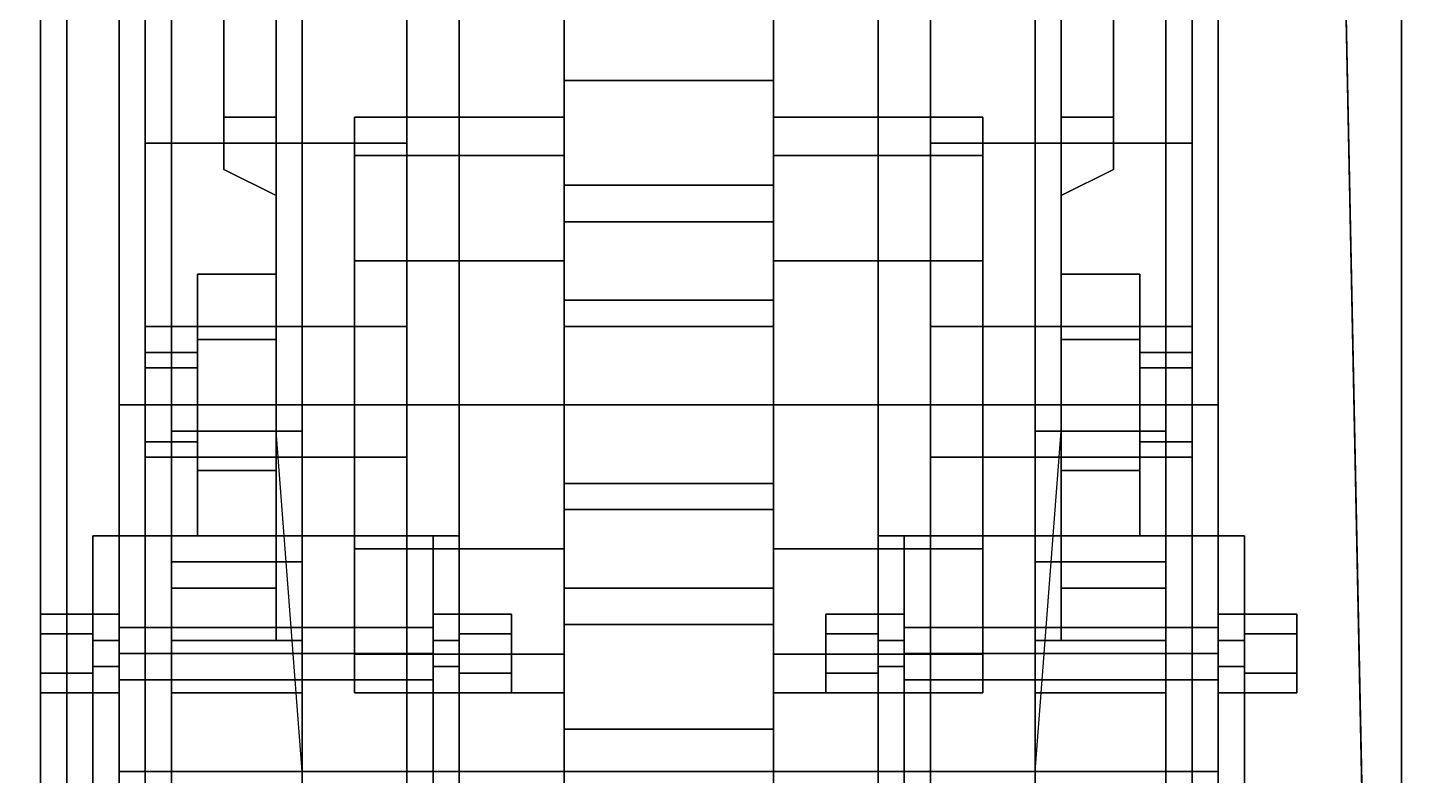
# Model space of a CAD drawing. Header units: millimetres. Extents: x -0.88 to 1, y -1.7 to 8.
# Drawn here: x 0.6175 to 0.88, y -0.9608 to -0.8179 of the extents above; entities that cross this region are included whole.
import ezdxf

# ---------------------------------------------------------------- set-up
doc = ezdxf.new("R2010")
doc.units = ezdxf.units.MM
for name, color, linetype in [('b1', 6, 'Continuous'), ('b2', 3, 'Continuous'), ('bogie', 5, 'Continuous'), ('seats', 3, 'Continuous'), ('track', 3, 'Continuous'), ('wheels', 2, 'Continuous')]:
    doc.layers.add(name, color=color, linetype=linetype)

msp = doc.modelspace()

# ---------------------------------------------------------------- linework, layer by layer
for points in [[(0.62, -1.34, 0.47), (0.62, -1.14, 0.28), (0.62, 1.3, 0.28), (0.62, 1.68, 0.64)], [(0.62, 0.25, 0.69), (0.62, -1.34, 0.47), (0.62, -1.34, 0.47), (0.62, 1.68, 0.64)], [(0.62, 1.3, 0.28), (0.62, -1.14, 0.28), (-0.62, -1.14, 0.28), (-0.62, 1.3, 0.28)], [(0.62, -1.33, 0.85), (0.62, 0.25, 0.85), (0.1, 0.25, 1.31), (0.1, -1.33, 1.31)], [(0.88, -1.33, 0.85), (0.84769, 0.25, 0.85), (0.62, 0.25, 0.85), (0.62, -1.33, 0.85)], [(0.62, -1.34, 0.69), (0.62, -1.34, 0.47), (0.62, -1.34, 0.47), (0.62, 0.25, 0.69)], [(0.88, -1.34, 0.85), (0.88, 0.25, 0.85), (0.84769, 0.25, 0.85), (0.88, -1.34, 0.85)], [(0.88, -1.34, 0.69), (0.88, 0.25, 0.69), (0.88, 0.25, 0.85), (0.88, -1.33, 0.85)]]:
    msp.add_3dface(points)
at = {"layer": 'b1'}
for points in [[(0.67, -0.945, 0.215), (0.67, -0.945, 0.205), (0.67, -0.445, 0.195), (0.67, -0.44, 0.21)], [(0.67, -0.44, 0.21), (0.67, -0.44, 0.23), (0.67, -0.965, 0.265), (0.67, -0.945, 0.215)], [(0.67, -0.495, 0.27), (0.67, -0.895, 0.27), (0.67, -0.965, 0.265), (0.67, -0.44, 0.23)], [(0.67, -0.455, 0.18), (0.67, -0.445, 0.195), (0.67, -0.945, 0.205), (0.67, -0.935, 0.185)], [(0.67, -0.475, 0.17), (0.67, -0.455, 0.18), (0.67, -0.935, 0.185), (0.67, -0.92, 0.17)], [(0.67, -0.895, 0.165), (0.67, -0.565, 0.165), (0.67, -0.475, 0.17), (0.67, -0.92, 0.17)], [(0.645, -0.895, 0.27), (0.645, -0.495, 0.27), (0.645, -0.54, 0.265), (0.645, -0.895, 0.265)], [(0.645, -0.495, 0.27), (0.645, -0.895, 0.27), (0.67, -0.895, 0.27), (0.67, -0.495, 0.27)], [(0.645, -0.895, 0.265), (0.645, -0.54, 0.265), (0.665, -0.54, 0.265), (0.665, -0.895, 0.265)], [(0.665, -0.835, 0.245), (0.665, -0.895, 0.265), (0.665, -0.54, 0.265), (0.665, -0.665, 0.245)], [(0.645, -0.565, 0.165), (0.645, -0.895, 0.165), (0.645, -0.895, 0.17), (0.645, -0.565, 0.17)], [(0.645, -0.895, 0.165), (0.645, -0.565, 0.165), (0.67, -0.565, 0.165), (0.67, -0.895, 0.165)], [(0.645, -0.565, 0.17), (0.645, -0.895, 0.17), (0.665, -0.895, 0.17), (0.665, -0.565, 0.17)], [(0.665, -0.895, 0.17), (0.665, -0.835, 0.19), (0.665, -0.665, 0.19), (0.665, -0.565, 0.17)], [(0.665, -0.835, 0.245), (0.665, -0.665, 0.245), (0.655, -0.665, 0.235), (0.655, -0.835, 0.235)], [(0.665, -0.665, 0.19), (0.665, -0.835, 0.19), (0.655, -0.835, 0.2), (0.655, -0.665, 0.2)], [(0.655, -0.835, 0.235), (0.655, -0.665, 0.235), (0.655, -0.665, 0.2), (0.655, -0.835, 0.2)], [(0.665, -0.85, 0.23), (0.665, -0.835, 0.245), (0.655, -0.835, 0.235), (0.655, -0.845, 0.225)], [(0.665, -0.835, 0.19), (0.665, -0.85, 0.205), (0.655, -0.845, 0.21), (0.655, -0.835, 0.2)], [(0.655, -0.845, 0.225), (0.655, -0.835, 0.235), (0.655, -0.835, 0.2), (0.655, -0.845, 0.21)], [(0.665, -0.935, 0.235), (0.665, -0.92, 0.255), (0.665, -0.835, 0.245), (0.665, -0.85, 0.23)], [(0.665, -0.92, 0.255), (0.665, -0.895, 0.265), (0.665, -0.835, 0.245)], [(0.665, -0.925, 0.185), (0.665, -0.935, 0.205), (0.665, -0.85, 0.205), (0.665, -0.835, 0.19)], [(0.665, -0.895, 0.17), (0.665, -0.925, 0.185), (0.665, -0.835, 0.19)], [(0.665, -0.85, 0.205), (0.665, -0.85, 0.23), (0.655, -0.845, 0.225), (0.655, -0.845, 0.21)], [(0.665, -0.935, 0.205), (0.665, -0.935, 0.235), (0.665, -0.85, 0.23), (0.665, -0.85, 0.205)], [(0.65, -0.915, 0.22), (0.65, -0.865, 0.22), (0.65, -0.8775, 0.19835), (0.65, -0.9025, 0.19835)], [(0.65, -0.9025, 0.24165), (0.65, -0.8775, 0.24165), (0.65, -0.865, 0.22), (0.65, -0.915, 0.22)], [(0.665, -0.865, 0.22), (0.665, -0.8775, 0.19835), (0.65, -0.8775, 0.19835), (0.65, -0.865, 0.22)], [(0.665, -0.8775, 0.24165), (0.665, -0.865, 0.22), (0.65, -0.865, 0.22), (0.65, -0.8775, 0.24165)], [(0.665, -0.8775, 0.19835), (0.665, -0.9025, 0.19835), (0.65, -0.9025, 0.19835), (0.65, -0.8775, 0.19835)], [(0.665, -0.9025, 0.24165), (0.665, -0.8775, 0.24165), (0.65, -0.8775, 0.24165), (0.65, -0.9025, 0.24165)], [(0.64, -0.88, 0.22), (0.64, -0.89707, 0.22707), (0.64, -0.89, 0.23), (0.64, -0.88293, 0.22707)], [(0.64, -0.88293, 0.21293), (0.64, -0.9, 0.22), (0.64, -0.89707, 0.22707), (0.64, -0.88, 0.22)], [(0.65, -0.88, 0.22), (0.65, -0.88293, 0.21293), (0.64, -0.88293, 0.21293), (0.64, -0.88, 0.22)], [(0.65, -0.88293, 0.22707), (0.65, -0.88, 0.22), (0.64, -0.88, 0.22), (0.64, -0.88293, 0.22707)], [(0.64, -0.89, 0.21), (0.64, -0.89707, 0.21293), (0.64, -0.9, 0.22), (0.64, -0.88293, 0.21293)], [(0.65, -0.88293, 0.21293), (0.65, -0.89, 0.21), (0.64, -0.89, 0.21), (0.64, -0.88293, 0.21293)], [(0.65, -0.89, 0.23), (0.65, -0.88293, 0.22707), (0.64, -0.88293, 0.22707), (0.64, -0.89, 0.23)], [(0.65, -0.89, 0.21), (0.65, -0.89707, 0.21293), (0.64, -0.89707, 0.21293), (0.64, -0.89, 0.21)], [(0.65, -0.89707, 0.22707), (0.65, -0.89, 0.23), (0.64, -0.89, 0.23), (0.64, -0.89707, 0.22707)], [(0.645, -0.895, 0.165), (0.645, -0.92, 0.17), (0.645, -0.925, 0.185), (0.645, -0.895, 0.17)], [(0.645, -0.92, 0.17), (0.645, -0.895, 0.165), (0.67, -0.895, 0.165), (0.67, -0.92, 0.17)], [(0.645, -0.92, 0.255), (0.645, -0.965, 0.27), (0.645, -0.96, 0.275), (0.645, -0.895, 0.265)], [(0.645, -0.895, 0.265), (0.645, -0.96, 0.275), (0.645, -0.96, 0.275), (0.645, -0.895, 0.275)], [(0.645, -0.895, 0.275), (0.645, -0.96, 0.275), (0.67, -0.96, 0.275), (0.67, -0.895, 0.275)], [(0.645, -0.895, 0.27), (0.645, -0.895, 0.275), (0.67, -0.895, 0.275), (0.67, -0.895, 0.27)], [(0.645, -0.895, 0.17), (0.645, -0.925, 0.185), (0.665, -0.925, 0.185), (0.665, -0.895, 0.17)], [(0.645, -0.92, 0.255), (0.645, -0.895, 0.265), (0.665, -0.895, 0.265), (0.665, -0.92, 0.255)], [(0.67, -0.895, 0.275), (0.67, -0.96, 0.275), (0.665, -0.895, 0.265), (0.67, -0.895, 0.27)], [(0.67, -0.96, 0.275), (0.67, -0.965, 0.27), (0.67, -0.965, 0.265), (0.67, -0.895, 0.27)], [(0.65, -0.89707, 0.21293), (0.65, -0.9, 0.22), (0.64, -0.9, 0.22), (0.64, -0.89707, 0.21293)], [(0.65, -0.9, 0.22), (0.65, -0.89707, 0.22707), (0.64, -0.89707, 0.22707), (0.64, -0.9, 0.22)], [(0.665, -0.9025, 0.19835), (0.665, -0.915, 0.22), (0.65, -0.915, 0.22), (0.65, -0.9025, 0.19835)], [(0.665, -0.915, 0.22), (0.665, -0.9025, 0.24165), (0.65, -0.9025, 0.24165), (0.65, -0.915, 0.22)], [(0.645, -0.92, 0.17), (0.645, -0.935, 0.185), (0.645, -0.935, 0.205), (0.645, -0.925, 0.185)], [(0.645, -0.935, 0.235), (0.645, -0.965, 0.265), (0.645, -0.965, 0.27), (0.645, -0.92, 0.255)], [(0.645, -0.935, 0.185), (0.645, -0.92, 0.17), (0.67, -0.92, 0.17), (0.67, -0.935, 0.185)], [(0.645, -0.935, 0.235), (0.645, -0.92, 0.255), (0.665, -0.92, 0.255), (0.665, -0.935, 0.235)], [(0.645, -0.925, 0.185), (0.645, -0.935, 0.205), (0.665, -0.935, 0.205), (0.665, -0.925, 0.185)], [(0.645, -0.935, 0.185), (0.645, -0.945, 0.205), (0.645, -0.945, 0.215), (0.645, -0.935, 0.205)], [(0.645, -0.935, 0.205), (0.645, -0.945, 0.215), (0.645, -0.965, 0.265), (0.645, -0.935, 0.235)], [(0.645, -0.945, 0.205), (0.645, -0.935, 0.185), (0.67, -0.935, 0.185), (0.67, -0.945, 0.205)], [(0.645, -0.935, 0.205), (0.645, -0.935, 0.235), (0.665, -0.935, 0.235), (0.665, -0.935, 0.205)], [(0.645, -0.965, 0.265), (0.645, -0.945, 0.215), (0.67, -0.945, 0.215), (0.67, -0.965, 0.265)], [(0.645, -0.945, 0.215), (0.645, -0.945, 0.205), (0.67, -0.945, 0.205), (0.67, -0.945, 0.215)], [(0.645, -0.96, 0.275), (0.645, -0.965, 0.27), (0.67, -0.965, 0.27), (0.67, -0.96, 0.275)]]:
    msp.add_3dface(points, dxfattribs=at)
at = {"layer": 'b2'}
for points in [[(0.81, -0.495, 0.27), (0.81, -0.895, 0.27), (0.81, -0.965, 0.265), (0.81, -0.44, 0.23)], [(0.81, -0.44, 0.21), (0.81, -0.44, 0.23), (0.81, -0.965, 0.265), (0.81, -0.945, 0.215)], [(0.81, -0.945, 0.215), (0.81, -0.945, 0.205), (0.81, -0.445, 0.195), (0.81, -0.44, 0.21)], [(0.81, -0.455, 0.18), (0.81, -0.445, 0.195), (0.81, -0.945, 0.205), (0.81, -0.935, 0.185)], [(0.81, -0.475, 0.17), (0.81, -0.455, 0.18), (0.81, -0.935, 0.185), (0.81, -0.92, 0.17)], [(0.81, -0.895, 0.165), (0.81, -0.565, 0.165), (0.81, -0.475, 0.17), (0.81, -0.92, 0.17)], [(0.835, -0.495, 0.27), (0.835, -0.895, 0.27), (0.81, -0.895, 0.27), (0.81, -0.495, 0.27)], [(0.835, -0.895, 0.27), (0.835, -0.495, 0.27), (0.835, -0.54, 0.265), (0.835, -0.895, 0.265)], [(0.835, -0.895, 0.265), (0.835, -0.54, 0.265), (0.815, -0.54, 0.265), (0.815, -0.895, 0.265)], [(0.815, -0.835, 0.245), (0.815, -0.895, 0.265), (0.815, -0.54, 0.265), (0.815, -0.665, 0.245)], [(0.835, -0.895, 0.165), (0.835, -0.565, 0.165), (0.81, -0.565, 0.165), (0.81, -0.895, 0.165)], [(0.835, -0.565, 0.17), (0.835, -0.895, 0.17), (0.815, -0.895, 0.17), (0.815, -0.565, 0.17)], [(0.815, -0.895, 0.17), (0.815, -0.835, 0.19), (0.815, -0.665, 0.19), (0.815, -0.565, 0.17)], [(0.835, -0.565, 0.165), (0.835, -0.895, 0.165), (0.835, -0.895, 0.17), (0.835, -0.565, 0.17)], [(0.815, -0.665, 0.19), (0.815, -0.835, 0.19), (0.825, -0.835, 0.2), (0.825, -0.665, 0.2)], [(0.815, -0.835, 0.245), (0.815, -0.665, 0.245), (0.825, -0.665, 0.235), (0.825, -0.835, 0.235)], [(0.825, -0.835, 0.235), (0.825, -0.665, 0.235), (0.825, -0.665, 0.2), (0.825, -0.835, 0.2)], [(0.815, -0.895, 0.17), (0.815, -0.925, 0.185), (0.815, -0.835, 0.19)], [(0.815, -0.925, 0.185), (0.815, -0.935, 0.205), (0.815, -0.85, 0.205), (0.815, -0.835, 0.19)], [(0.815, -0.92, 0.255), (0.815, -0.895, 0.265), (0.815, -0.835, 0.245)], [(0.815, -0.935, 0.235), (0.815, -0.92, 0.255), (0.815, -0.835, 0.245), (0.815, -0.85, 0.23)], [(0.815, -0.835, 0.19), (0.815, -0.85, 0.205), (0.825, -0.845, 0.21), (0.825, -0.835, 0.2)], [(0.815, -0.85, 0.23), (0.815, -0.835, 0.245), (0.825, -0.835, 0.235), (0.825, -0.845, 0.225)], [(0.825, -0.845, 0.225), (0.825, -0.835, 0.235), (0.825, -0.835, 0.2), (0.825, -0.845, 0.21)], [(0.815, -0.85, 0.205), (0.815, -0.85, 0.23), (0.825, -0.845, 0.225), (0.825, -0.845, 0.21)], [(0.815, -0.935, 0.205), (0.815, -0.935, 0.235), (0.815, -0.85, 0.23), (0.815, -0.85, 0.205)], [(0.815, -0.865, 0.22), (0.815, -0.8775, 0.19835), (0.83, -0.8775, 0.19835), (0.83, -0.865, 0.22)], [(0.815, -0.8775, 0.24165), (0.815, -0.865, 0.22), (0.83, -0.865, 0.22), (0.83, -0.8775, 0.24165)], [(0.83, -0.915, 0.22), (0.83, -0.865, 0.22), (0.83, -0.8775, 0.19835), (0.83, -0.9025, 0.19835)], [(0.83, -0.9025, 0.24165), (0.83, -0.8775, 0.24165), (0.83, -0.865, 0.22), (0.83, -0.915, 0.22)], [(0.815, -0.8775, 0.19835), (0.815, -0.9025, 0.19835), (0.83, -0.9025, 0.19835), (0.83, -0.8775, 0.19835)], [(0.815, -0.9025, 0.24165), (0.815, -0.8775, 0.24165), (0.83, -0.8775, 0.24165), (0.83, -0.9025, 0.24165)], [(0.83, -0.88, 0.22), (0.83, -0.88293, 0.21293), (0.84, -0.88293, 0.21293), (0.84, -0.88, 0.22)], [(0.83, -0.88293, 0.22707), (0.83, -0.88, 0.22), (0.84, -0.88, 0.22), (0.84, -0.88293, 0.22707)], [(0.84, -0.88, 0.22), (0.84, -0.89707, 0.22707), (0.84, -0.89, 0.23), (0.84, -0.88293, 0.22707)], [(0.84, -0.88293, 0.21293), (0.84, -0.9, 0.22), (0.84, -0.89707, 0.22707), (0.84, -0.88, 0.22)], [(0.83, -0.88293, 0.21293), (0.83, -0.89, 0.21), (0.84, -0.89, 0.21), (0.84, -0.88293, 0.21293)], [(0.83, -0.89, 0.23), (0.83, -0.88293, 0.22707), (0.84, -0.88293, 0.22707), (0.84, -0.89, 0.23)], [(0.84, -0.89, 0.21), (0.84, -0.89707, 0.21293), (0.84, -0.9, 0.22), (0.84, -0.88293, 0.21293)], [(0.83, -0.89, 0.21), (0.83, -0.89707, 0.21293), (0.84, -0.89707, 0.21293), (0.84, -0.89, 0.21)], [(0.83, -0.89707, 0.22707), (0.83, -0.89, 0.23), (0.84, -0.89, 0.23), (0.84, -0.89707, 0.22707)], [(0.835, -0.92, 0.17), (0.835, -0.895, 0.165), (0.81, -0.895, 0.165), (0.81, -0.92, 0.17)], [(0.81, -0.96, 0.275), (0.81, -0.965, 0.27), (0.81, -0.965, 0.265), (0.81, -0.895, 0.27)], [(0.81, -0.895, 0.275), (0.81, -0.96, 0.275), (0.815, -0.895, 0.265), (0.81, -0.895, 0.27)], [(0.835, -0.895, 0.27), (0.835, -0.895, 0.275), (0.81, -0.895, 0.275), (0.81, -0.895, 0.27)], [(0.835, -0.895, 0.275), (0.835, -0.96, 0.275), (0.81, -0.96, 0.275), (0.81, -0.895, 0.275)], [(0.835, -0.92, 0.255), (0.835, -0.895, 0.265), (0.815, -0.895, 0.265), (0.815, -0.92, 0.255)], [(0.835, -0.895, 0.17), (0.835, -0.925, 0.185), (0.815, -0.925, 0.185), (0.815, -0.895, 0.17)], [(0.835, -0.895, 0.165), (0.835, -0.92, 0.17), (0.835, -0.925, 0.185), (0.835, -0.895, 0.17)], [(0.835, -0.92, 0.255), (0.835, -0.965, 0.27), (0.835, -0.96, 0.275), (0.835, -0.895, 0.265)], [(0.835, -0.895, 0.265), (0.835, -0.96, 0.275), (0.835, -0.96, 0.275), (0.835, -0.895, 0.275)], [(0.83, -0.89707, 0.21293), (0.83, -0.9, 0.22), (0.84, -0.9, 0.22), (0.84, -0.89707, 0.21293)], [(0.83, -0.9, 0.22), (0.83, -0.89707, 0.22707), (0.84, -0.89707, 0.22707), (0.84, -0.9, 0.22)], [(0.815, -0.9025, 0.19835), (0.815, -0.915, 0.22), (0.83, -0.915, 0.22), (0.83, -0.9025, 0.19835)], [(0.815, -0.915, 0.22), (0.815, -0.9025, 0.24165), (0.83, -0.9025, 0.24165), (0.83, -0.915, 0.22)], [(0.835, -0.935, 0.185), (0.835, -0.92, 0.17), (0.81, -0.92, 0.17), (0.81, -0.935, 0.185)], [(0.835, -0.935, 0.235), (0.835, -0.92, 0.255), (0.815, -0.92, 0.255), (0.815, -0.935, 0.235)], [(0.835, -0.935, 0.235), (0.835, -0.965, 0.265), (0.835, -0.965, 0.27), (0.835, -0.92, 0.255)], [(0.835, -0.92, 0.17), (0.835, -0.935, 0.185), (0.835, -0.935, 0.205), (0.835, -0.925, 0.185)], [(0.835, -0.925, 0.185), (0.835, -0.935, 0.205), (0.815, -0.935, 0.205), (0.815, -0.925, 0.185)], [(0.835, -0.945, 0.205), (0.835, -0.935, 0.185), (0.81, -0.935, 0.185), (0.81, -0.945, 0.205)], [(0.835, -0.935, 0.205), (0.835, -0.935, 0.235), (0.815, -0.935, 0.235), (0.815, -0.935, 0.205)], [(0.835, -0.935, 0.205), (0.835, -0.945, 0.215), (0.835, -0.965, 0.265), (0.835, -0.935, 0.235)], [(0.835, -0.935, 0.185), (0.835, -0.945, 0.205), (0.835, -0.945, 0.215), (0.835, -0.935, 0.205)], [(0.835, -0.945, 0.215), (0.835, -0.945, 0.205), (0.81, -0.945, 0.205), (0.81, -0.945, 0.215)], [(0.835, -0.965, 0.265), (0.835, -0.945, 0.215), (0.81, -0.945, 0.215), (0.81, -0.965, 0.265)], [(0.835, -0.96, 0.275), (0.835, -0.965, 0.27), (0.81, -0.965, 0.27), (0.81, -0.96, 0.275)]]:
    msp.add_3dface(points, dxfattribs=at)
at = {"layer": 'bogie'}
for points in [[(0.64, -0.59, 0.295), (0.64, -0.84, 0.325), (0.64, -0.805, 0.33), (0.64, -0.59, 0.295)], [(0.64, -0.875, 0.325), (0.64, -0.875, 0.325), (0.64, -0.84, 0.325), (0.64, -0.59, 0.295)], [(0.64, -0.875, 0.325), (0.64, -0.59, 0.295), (0.64, -0.9, 0.315), (0.64, -0.9, 0.325)], [(0.64, -0.9, 0.315), (0.64, -0.59, 0.295), (0.64, -0.99, 0.3), (0.64, -0.99, 0.315)], [(0.64, -0.99, 0.3), (0.64, -0.59, 0.295), (0.69, -0.59, 0.295), (0.69, -0.99, 0.3)], [(0.69, -0.59, 0.295), (0.69, -0.805, 0.33), (0.69, -0.84, 0.325), (0.69, -0.59, 0.295)], [(0.69, -0.59, 0.295), (0.69, -0.84, 0.325), (0.69, -0.875, 0.325)], [(0.69, -0.9, 0.325), (0.69, -0.9, 0.315), (0.69, -0.59, 0.295), (0.69, -0.875, 0.325)], [(0.69, -0.99, 0.315), (0.69, -0.99, 0.3), (0.69, -0.59, 0.295), (0.69, -0.9, 0.315)], [(0.79, -0.59, 0.295), (0.79, -0.84, 0.325), (0.79, -0.805, 0.33), (0.79, -0.59, 0.295)], [(0.79, -0.875, 0.325), (0.79, -0.875, 0.325), (0.79, -0.84, 0.325), (0.79, -0.59, 0.295)], [(0.79, -0.875, 0.325), (0.79, -0.59, 0.295), (0.79, -0.9, 0.315), (0.79, -0.9, 0.325)], [(0.79, -0.9, 0.315), (0.79, -0.59, 0.295), (0.79, -0.99, 0.3), (0.79, -0.99, 0.315)], [(0.79, -0.99, 0.3), (0.79, -0.59, 0.295), (0.84, -0.59, 0.295), (0.84, -0.99, 0.3)], [(0.84, -0.59, 0.295), (0.84, -0.805, 0.33), (0.84, -0.84, 0.325), (0.84, -0.59, 0.295)], [(0.84, -0.59, 0.295), (0.84, -0.84, 0.325), (0.84, -0.875, 0.325)], [(0.84, -0.9, 0.325), (0.84, -0.9, 0.315), (0.84, -0.59, 0.295), (0.84, -0.875, 0.325)], [(0.84, -0.99, 0.315), (0.84, -0.99, 0.3), (0.84, -0.59, 0.295), (0.84, -0.9, 0.315)], [(0.64, -0.805, 0.33), (0.64, -0.84, 0.325), (0.64, -0.84, 0.33), (0.64, -0.805, 0.33)], [(0.64, -0.805, 0.33), (0.64, -0.84, 0.33), (0.69, -0.84, 0.33), (0.69, -0.805, 0.33)], [(0.69, -0.805, 0.33), (0.69, -0.84, 0.33), (0.69, -0.84, 0.325), (0.69, -0.805, 0.33)], [(0.79, -0.805, 0.33), (0.79, -0.84, 0.325), (0.79, -0.84, 0.33), (0.79, -0.805, 0.33)], [(0.79, -0.805, 0.33), (0.79, -0.84, 0.33), (0.84, -0.84, 0.33), (0.84, -0.805, 0.33)], [(0.84, -0.805, 0.33), (0.84, -0.84, 0.33), (0.84, -0.84, 0.325), (0.84, -0.805, 0.33)], [(0.64, -0.875, 0.325), (0.64, -0.875, 0.325), (0.64, -0.875, 0.33), (0.64, -0.84, 0.325)], [(0.64, -0.84, 0.325), (0.64, -0.875, 0.33), (0.69, -0.875, 0.33), (0.69, -0.84, 0.325)], [(0.64, -0.84, 0.33), (0.64, -0.84, 0.325), (0.69, -0.84, 0.325), (0.69, -0.84, 0.33)], [(0.69, -0.84, 0.325), (0.69, -0.875, 0.33), (0.69, -0.875, 0.325)], [(0.79, -0.875, 0.325), (0.79, -0.875, 0.325), (0.79, -0.875, 0.33), (0.79, -0.84, 0.325)], [(0.79, -0.84, 0.325), (0.79, -0.875, 0.33), (0.84, -0.875, 0.33), (0.84, -0.84, 0.325)], [(0.79, -0.84, 0.33), (0.79, -0.84, 0.325), (0.84, -0.84, 0.325), (0.84, -0.84, 0.33)], [(0.84, -0.84, 0.325), (0.84, -0.875, 0.33), (0.84, -0.875, 0.325)], [(0.64, -0.875, 0.33), (0.64, -0.875, 0.325), (0.69, -0.875, 0.325), (0.69, -0.875, 0.33)], [(0.64, -0.875, 0.325), (0.64, -0.9, 0.325), (0.69, -0.9, 0.325), (0.69, -0.875, 0.325)], [(0.79, -0.875, 0.33), (0.79, -0.875, 0.325), (0.84, -0.875, 0.325), (0.84, -0.875, 0.33)], [(0.79, -0.875, 0.325), (0.79, -0.9, 0.325), (0.84, -0.9, 0.325), (0.84, -0.875, 0.325)], [(0.64, -0.9, 0.315), (0.64, -0.99, 0.315), (0.69, -0.99, 0.315), (0.69, -0.9, 0.315)], [(0.64, -0.9, 0.325), (0.64, -0.9, 0.315), (0.69, -0.9, 0.315), (0.69, -0.9, 0.325)], [(0.79, -0.9, 0.315), (0.79, -0.99, 0.315), (0.84, -0.99, 0.315), (0.84, -0.9, 0.315)], [(0.79, -0.9, 0.325), (0.79, -0.9, 0.315), (0.84, -0.9, 0.315), (0.84, -0.9, 0.325)], [(0.63, -0.93, 0.33), (0.635, -0.93, 0.33), (0.635, -0.915, 0.29), (0.63, -0.915, 0.29)], [(0.63, -0.945, 0.33), (0.63, -0.93, 0.33), (0.63, -0.915, 0.29), (0.63, -0.965, 0.29)], [(0.63, -0.965, 0.29), (0.63, -0.915, 0.29), (0.63, -0.915, 0.28), (0.63, -0.965, 0.28)], [(0.63, -0.915, 0.29), (0.635, -0.915, 0.29), (0.635, -0.915, 0.285), (0.63, -0.915, 0.28)], [(0.63, -0.915, 0.28), (0.635, -0.915, 0.285), (0.695, -0.915, 0.285), (0.7, -0.915, 0.28)], [(0.635, -0.93, 0.33), (0.635, -0.945, 0.33), (0.635, -0.965, 0.29), (0.635, -0.915, 0.29)], [(0.635, -0.915, 0.29), (0.635, -0.965, 0.29), (0.635, -0.965, 0.285), (0.635, -0.915, 0.285)], [(0.635, -0.915, 0.285), (0.635, -0.965, 0.285), (0.695, -0.965, 0.285), (0.695, -0.915, 0.285)], [(0.7, -0.915, 0.29), (0.695, -0.915, 0.29), (0.695, -0.93, 0.33), (0.7, -0.93, 0.33)], [(0.695, -0.945, 0.33), (0.695, -0.93, 0.33), (0.695, -0.915, 0.29), (0.695, -0.965, 0.29)], [(0.695, -0.915, 0.29), (0.7, -0.915, 0.29), (0.7, -0.915, 0.28), (0.695, -0.915, 0.285)], [(0.695, -0.965, 0.29), (0.695, -0.915, 0.29), (0.695, -0.915, 0.285), (0.695, -0.965, 0.285)], [(0.7, -0.93, 0.33), (0.7, -0.945, 0.33), (0.7, -0.965, 0.29), (0.7, -0.915, 0.29)], [(0.7, -0.915, 0.29), (0.7, -0.965, 0.29), (0.7, -0.965, 0.28), (0.7, -0.915, 0.28)], [(0.78, -0.93, 0.33), (0.785, -0.93, 0.33), (0.785, -0.915, 0.29), (0.78, -0.915, 0.29)], [(0.78, -0.945, 0.33), (0.78, -0.93, 0.33), (0.78, -0.915, 0.29), (0.78, -0.965, 0.29)], [(0.78, -0.965, 0.29), (0.78, -0.915, 0.29), (0.78, -0.915, 0.28), (0.78, -0.965, 0.28)], [(0.78, -0.915, 0.29), (0.785, -0.915, 0.29), (0.785, -0.915, 0.285), (0.78, -0.915, 0.28)], [(0.78, -0.915, 0.28), (0.785, -0.915, 0.285), (0.845, -0.915, 0.285), (0.85, -0.915, 0.28)], [(0.785, -0.93, 0.33), (0.785, -0.945, 0.33), (0.785, -0.965, 0.29), (0.785, -0.915, 0.29)], [(0.785, -0.915, 0.29), (0.785, -0.965, 0.29), (0.785, -0.965, 0.285), (0.785, -0.915, 0.285)], [(0.785, -0.915, 0.285), (0.785, -0.965, 0.285), (0.845, -0.965, 0.285), (0.845, -0.915, 0.285)], [(0.85, -0.915, 0.29), (0.845, -0.915, 0.29), (0.845, -0.93, 0.33), (0.85, -0.93, 0.33)], [(0.845, -0.945, 0.33), (0.845, -0.93, 0.33), (0.845, -0.915, 0.29), (0.845, -0.965, 0.29)], [(0.845, -0.915, 0.29), (0.85, -0.915, 0.29), (0.85, -0.915, 0.28), (0.845, -0.915, 0.285)], [(0.845, -0.965, 0.29), (0.845, -0.915, 0.29), (0.845, -0.915, 0.285), (0.845, -0.965, 0.285)], [(0.85, -0.93, 0.33), (0.85, -0.945, 0.33), (0.85, -0.965, 0.29), (0.85, -0.915, 0.29)], [(0.85, -0.915, 0.29), (0.85, -0.965, 0.29), (0.85, -0.965, 0.28), (0.85, -0.915, 0.28)], [(0.63, -0.93375, 0.329), (0.63, -0.93, 0.3225), (0.62, -0.93, 0.3225), (0.62, -0.93375, 0.329)], [(0.62, -0.94125, 0.329), (0.62, -0.93375, 0.329), (0.62, -0.93, 0.3225), (0.62, -0.945, 0.3225)], [(0.63, -0.93, 0.3225), (0.63, -0.93375, 0.316), (0.62, -0.93375, 0.316), (0.62, -0.93, 0.3225)], [(0.62, -0.945, 0.3225), (0.62, -0.93, 0.3225), (0.62, -0.93375, 0.316), (0.62, -0.94125, 0.316)], [(0.63, -0.935, 0.335), (0.635, -0.935, 0.335), (0.635, -0.93, 0.33), (0.63, -0.93, 0.33)], [(0.63, -0.94, 0.335), (0.63, -0.935, 0.335), (0.63, -0.93, 0.33), (0.63, -0.945, 0.33)], [(0.635, -0.935, 0.335), (0.635, -0.94, 0.335), (0.635, -0.945, 0.33), (0.635, -0.93, 0.33)], [(0.7, -0.93, 0.33), (0.695, -0.93, 0.33), (0.695, -0.935, 0.335), (0.7, -0.935, 0.335)], [(0.695, -0.94, 0.335), (0.695, -0.935, 0.335), (0.695, -0.93, 0.33), (0.695, -0.945, 0.33)], [(0.7, -0.93, 0.3225), (0.7, -0.93375, 0.329), (0.71, -0.93375, 0.329), (0.71, -0.93, 0.3225)], [(0.7, -0.93375, 0.316), (0.7, -0.93, 0.3225), (0.71, -0.93, 0.3225), (0.71, -0.93375, 0.316)], [(0.7, -0.935, 0.335), (0.7, -0.94, 0.335), (0.7, -0.945, 0.33), (0.7, -0.93, 0.33)], [(0.71, -0.93375, 0.329), (0.71, -0.94125, 0.329), (0.71, -0.945, 0.3225), (0.71, -0.93, 0.3225)], [(0.71, -0.93, 0.3225), (0.71, -0.945, 0.3225), (0.71, -0.94125, 0.316), (0.71, -0.93375, 0.316)], [(0.78, -0.93375, 0.329), (0.78, -0.93, 0.3225), (0.77, -0.93, 0.3225), (0.77, -0.93375, 0.329)], [(0.77, -0.94125, 0.329), (0.77, -0.93375, 0.329), (0.77, -0.93, 0.3225), (0.77, -0.945, 0.3225)], [(0.78, -0.93, 0.3225), (0.78, -0.93375, 0.316), (0.77, -0.93375, 0.316), (0.77, -0.93, 0.3225)], [(0.77, -0.945, 0.3225), (0.77, -0.93, 0.3225), (0.77, -0.93375, 0.316), (0.77, -0.94125, 0.316)], [(0.78, -0.935, 0.335), (0.785, -0.935, 0.335), (0.785, -0.93, 0.33), (0.78, -0.93, 0.33)], [(0.78, -0.94, 0.335), (0.78, -0.935, 0.335), (0.78, -0.93, 0.33), (0.78, -0.945, 0.33)], [(0.785, -0.935, 0.335), (0.785, -0.94, 0.335), (0.785, -0.945, 0.33), (0.785, -0.93, 0.33)], [(0.85, -0.93, 0.33), (0.845, -0.93, 0.33), (0.845, -0.935, 0.335), (0.85, -0.935, 0.335)], [(0.845, -0.94, 0.335), (0.845, -0.935, 0.335), (0.845, -0.93, 0.33), (0.845, -0.945, 0.33)], [(0.85, -0.93, 0.3225), (0.85, -0.93375, 0.329), (0.86, -0.93375, 0.329), (0.86, -0.93, 0.3225)], [(0.85, -0.93375, 0.316), (0.85, -0.93, 0.3225), (0.86, -0.93, 0.3225), (0.86, -0.93375, 0.316)], [(0.85, -0.935, 0.335), (0.85, -0.94, 0.335), (0.85, -0.945, 0.33), (0.85, -0.93, 0.33)], [(0.86, -0.93375, 0.329), (0.86, -0.94125, 0.329), (0.86, -0.945, 0.3225), (0.86, -0.93, 0.3225)], [(0.86, -0.93, 0.3225), (0.86, -0.945, 0.3225), (0.86, -0.94125, 0.316), (0.86, -0.93375, 0.316)], [(0.63, -0.93375, 0.316), (0.63, -0.94125, 0.316), (0.62, -0.94125, 0.316), (0.62, -0.93375, 0.316)], [(0.63, -0.94125, 0.329), (0.63, -0.93375, 0.329), (0.62, -0.93375, 0.329), (0.62, -0.94125, 0.329)], [(0.635, -0.9325, 0.3225), (0.635, -0.9375, 0.3275), (0.695, -0.9375, 0.3275), (0.695, -0.9325, 0.3225)], [(0.635, -0.9375, 0.3175), (0.635, -0.9325, 0.3225), (0.695, -0.9325, 0.3225), (0.695, -0.9375, 0.3175)], [(0.7, -0.94125, 0.316), (0.7, -0.93375, 0.316), (0.71, -0.93375, 0.316), (0.71, -0.94125, 0.316)], [(0.7, -0.93375, 0.329), (0.7, -0.94125, 0.329), (0.71, -0.94125, 0.329), (0.71, -0.93375, 0.329)], [(0.78, -0.93375, 0.316), (0.78, -0.94125, 0.316), (0.77, -0.94125, 0.316), (0.77, -0.93375, 0.316)], [(0.78, -0.94125, 0.329), (0.78, -0.93375, 0.329), (0.77, -0.93375, 0.329), (0.77, -0.94125, 0.329)], [(0.785, -0.9325, 0.3225), (0.785, -0.9375, 0.3275), (0.845, -0.9375, 0.3275), (0.845, -0.9325, 0.3225)], [(0.785, -0.9375, 0.3175), (0.785, -0.9325, 0.3225), (0.845, -0.9325, 0.3225), (0.845, -0.9375, 0.3175)], [(0.85, -0.94125, 0.316), (0.85, -0.93375, 0.316), (0.86, -0.93375, 0.316), (0.86, -0.94125, 0.316)], [(0.85, -0.93375, 0.329), (0.85, -0.94125, 0.329), (0.86, -0.94125, 0.329), (0.86, -0.93375, 0.329)], [(0.63, -0.94, 0.335), (0.635, -0.94, 0.335), (0.635, -0.935, 0.335), (0.63, -0.935, 0.335)], [(0.7, -0.935, 0.335), (0.695, -0.935, 0.335), (0.695, -0.94, 0.335), (0.7, -0.94, 0.335)], [(0.78, -0.94, 0.335), (0.785, -0.94, 0.335), (0.785, -0.935, 0.335), (0.78, -0.935, 0.335)], [(0.85, -0.935, 0.335), (0.845, -0.935, 0.335), (0.845, -0.94, 0.335), (0.85, -0.94, 0.335)], [(0.635, -0.9375, 0.3275), (0.635, -0.9425, 0.3225), (0.695, -0.9425, 0.3225), (0.695, -0.9375, 0.3275)], [(0.635, -0.9425, 0.3225), (0.635, -0.9375, 0.3175), (0.695, -0.9375, 0.3175), (0.695, -0.9425, 0.3225)], [(0.785, -0.9375, 0.3275), (0.785, -0.9425, 0.3225), (0.845, -0.9425, 0.3225), (0.845, -0.9375, 0.3275)], [(0.785, -0.9425, 0.3225), (0.785, -0.9375, 0.3175), (0.845, -0.9375, 0.3175), (0.845, -0.9425, 0.3225)], [(0.63, -0.945, 0.3225), (0.63, -0.94125, 0.329), (0.62, -0.94125, 0.329), (0.62, -0.945, 0.3225)], [(0.63, -0.94125, 0.316), (0.63, -0.945, 0.3225), (0.62, -0.945, 0.3225), (0.62, -0.94125, 0.316)], [(0.63, -0.945, 0.33), (0.635, -0.945, 0.33), (0.635, -0.94, 0.335), (0.63, -0.94, 0.335)], [(0.7, -0.94, 0.335), (0.695, -0.94, 0.335), (0.695, -0.945, 0.33), (0.7, -0.945, 0.33)], [(0.7, -0.94125, 0.329), (0.7, -0.945, 0.3225), (0.71, -0.945, 0.3225), (0.71, -0.94125, 0.329)], [(0.7, -0.945, 0.3225), (0.7, -0.94125, 0.316), (0.71, -0.94125, 0.316), (0.71, -0.945, 0.3225)], [(0.78, -0.945, 0.3225), (0.78, -0.94125, 0.329), (0.77, -0.94125, 0.329), (0.77, -0.945, 0.3225)], [(0.78, -0.94125, 0.316), (0.78, -0.945, 0.3225), (0.77, -0.945, 0.3225), (0.77, -0.94125, 0.316)], [(0.78, -0.945, 0.33), (0.785, -0.945, 0.33), (0.785, -0.94, 0.335), (0.78, -0.94, 0.335)], [(0.85, -0.94, 0.335), (0.845, -0.94, 0.335), (0.845, -0.945, 0.33), (0.85, -0.945, 0.33)], [(0.85, -0.94125, 0.329), (0.85, -0.945, 0.3225), (0.86, -0.945, 0.3225), (0.86, -0.94125, 0.329)], [(0.85, -0.945, 0.3225), (0.85, -0.94125, 0.316), (0.86, -0.94125, 0.316), (0.86, -0.945, 0.3225)], [(0.63, -0.965, 0.29), (0.635, -0.965, 0.29), (0.635, -0.945, 0.33), (0.63, -0.945, 0.33)], [(0.7, -0.945, 0.33), (0.695, -0.945, 0.33), (0.695, -0.965, 0.29), (0.7, -0.965, 0.29)], [(0.78, -0.965, 0.29), (0.785, -0.965, 0.29), (0.785, -0.945, 0.33), (0.78, -0.945, 0.33)], [(0.85, -0.945, 0.33), (0.845, -0.945, 0.33), (0.845, -0.965, 0.29), (0.85, -0.965, 0.29)]]:
    msp.add_3dface(points, dxfattribs=at)
at = {"layer": 'seats'}
for points in [[(0.625, -1.315, 1.205), (0.625, -1.315, 1.16), (0.625, 0.235, 1.16), (0.625, 0.235, 1.205)], [(0.605, 0.18, 1.22), (0.605, -1.25, 1.22), (0.625, -1.27, 1.205), (0.625, 0.2, 1.205)]]:
    msp.add_3dface(points, dxfattribs=at)
at = {"layer": 'track'}
for points in [[(0.635, 0.945), (0.635, -0.89), (0.635, -0.89, 0.025), (0.635, 0.935, 0.025)], [(0.845, -0.89, 0.025), (0.845, -0.89), (0.845, 0.945), (0.845, 0.935, 0.025)], [(0.635, 0.935, 0.025), (0.635, -0.89, 0.025), (0.845, -0.89, 0.025), (0.845, 0.935, 0.025)], [(0.635, -0.975, 0.585), (0.635, -0.665, 0.615), (0.635, -0.665, 0.59), (0.635, -0.96, 0.56)], [(0.845, -0.975, 0.585), (0.845, -0.665, 0.615), (0.635, -0.665, 0.615), (0.635, -0.975, 0.585)], [(0.635, -0.96, 0.56), (0.635, -0.665, 0.59), (0.845, -0.665, 0.59), (0.845, -0.96, 0.56)], [(0.845, -0.665, 0.59), (0.845, -0.665, 0.615), (0.845, -0.975, 0.585), (0.845, -0.96, 0.56)], [(0.635, -0.89), (0.635, -1.45, 0.165), (0.635, -1.45, 0.19), (0.635, -0.89, 0.025)], [(0.845, -0.89), (0.845, -1.45, 0.165), (0.635, -1.45, 0.165), (0.635, -0.89)], [(0.635, -0.89, 0.025), (0.635, -1.45, 0.19), (0.845, -1.45, 0.19), (0.845, -0.89, 0.025)], [(0.845, -1.45, 0.19), (0.845, -1.45, 0.165), (0.845, -0.89), (0.845, -0.89, 0.025)], [(0.635, -1.34, 0.585), (0.635, -0.975, 0.585), (0.635, -0.96, 0.56), (0.635, -1.34, 0.56)], [(0.635, -1.34, 0.56), (0.635, -0.96, 0.56), (0.845, -0.96, 0.56), (0.845, -1.34, 0.56)], [(0.845, -0.96, 0.56), (0.845, -0.975, 0.585), (0.845, -1.34, 0.585), (0.845, -1.34, 0.56)]]:
    msp.add_3dface(points, dxfattribs=at)
at = {"layer": 'wheels'}
for points in [[(0.7, -0.89, 0.065), (0.7, -0.8125, 0.08577), (0.7, -0.7875, 0.04246), (0.7, -0.89, 0.015)], [(0.78, -0.7875, 0.04246), (0.78, -0.89, 0.015), (0.7, -0.89, 0.015), (0.7, -0.7875, 0.04246)], [(0.7, -0.8125, 0.35423), (0.7, -0.89, 0.375), (0.7, -0.89, 0.425), (0.7, -0.7875, 0.39754)], [(0.78, -0.89, 0.425), (0.78, -0.7875, 0.39754), (0.7, -0.7875, 0.39754), (0.7, -0.89, 0.425)], [(0.78, -0.8125, 0.08577), (0.78, -0.89, 0.065), (0.78, -0.89, 0.015), (0.78, -0.7875, 0.04246)], [(0.78, -0.89, 0.375), (0.78, -0.8125, 0.35423), (0.78, -0.7875, 0.39754), (0.78, -0.89, 0.425)], [(0.72, -0.79059, 0.12219), (0.72, -0.79059, 0.12219), (0.72, -0.8125, 0.08577), (0.72, -0.855, 0.085)], [(0.72, -0.855, 0.085), (0.76, -0.855, 0.085), (0.76, -0.79059, 0.12219), (0.72, -0.79059, 0.12219)], [(0.72, -0.855, 0.355), (0.72, -0.855, 0.355), (0.72, -0.8125, 0.35423), (0.72, -0.79059, 0.31781)], [(0.72, -0.79059, 0.31781), (0.76, -0.79059, 0.31781), (0.76, -0.855, 0.355), (0.72, -0.855, 0.355)], [(0.76, -0.855, 0.085), (0.76, -0.855, 0.085), (0.76, -0.8125, 0.08577), (0.76, -0.79059, 0.12219)], [(0.76, -0.79059, 0.31781), (0.76, -0.79059, 0.31781), (0.76, -0.8125, 0.35423), (0.76, -0.855, 0.355)], [(0.72, -0.84804, 0.17268), (0.72, -0.82804, 0.20732), (0.72, -0.7959, 0.18299), (0.72, -0.8109, 0.15701)], [(0.76, -0.82804, 0.23268), (0.72, -0.82804, 0.23268), (0.72, -0.7959, 0.25701), (0.76, -0.7959, 0.25701)], [(0.72, -0.82804, 0.20732), (0.76, -0.82804, 0.20732), (0.76, -0.7959, 0.18299), (0.72, -0.7959, 0.18299)], [(0.72, -0.82804, 0.23268), (0.72, -0.84804, 0.26732), (0.72, -0.8109, 0.28299), (0.72, -0.7959, 0.25701)], [(0.76, -0.82804, 0.20732), (0.76, -0.84804, 0.17268), (0.76, -0.8109, 0.15701), (0.76, -0.7959, 0.18299)], [(0.76, -0.84804, 0.26732), (0.76, -0.82804, 0.23268), (0.76, -0.7959, 0.25701), (0.76, -0.8109, 0.28299)], [(0.76, -0.84804, 0.17268), (0.72, -0.84804, 0.17268), (0.72, -0.8109, 0.15701), (0.76, -0.8109, 0.15701)], [(0.72, -0.84804, 0.26732), (0.76, -0.84804, 0.26732), (0.76, -0.8109, 0.28299), (0.72, -0.8109, 0.28299)], [(0.7, -0.8125, 0.08577), (0.7, -0.89, 0.065), (0.72, -0.89, 0.065), (0.72, -0.8125, 0.08577)], [(0.7, -0.89, 0.375), (0.7, -0.8125, 0.35423), (0.72, -0.8125, 0.35423), (0.72, -0.89, 0.375)], [(0.72, -0.855, 0.085), (0.72, -0.855, 0.085), (0.72, -0.8125, 0.08577), (0.72, -0.89, 0.065)], [(0.72, -0.8125, 0.35423), (0.72, -0.8125, 0.35423), (0.72, -0.855, 0.355), (0.72, -0.89, 0.375)], [(0.78, -0.89, 0.065), (0.78, -0.8125, 0.08577), (0.76, -0.8125, 0.08577), (0.76, -0.89, 0.065)], [(0.76, -0.8125, 0.08577), (0.76, -0.8125, 0.08577), (0.76, -0.855, 0.085), (0.76, -0.89, 0.065)], [(0.78, -0.8125, 0.35423), (0.78, -0.89, 0.375), (0.76, -0.89, 0.375), (0.76, -0.8125, 0.35423)], [(0.76, -0.855, 0.355), (0.76, -0.855, 0.355), (0.76, -0.8125, 0.35423), (0.76, -0.89, 0.375)], [(0.72, -0.84237, 0.2475), (0.72, -0.84237, 0.2475), (0.72, -0.84804, 0.26732), (0.72, -0.82804, 0.23268)], [(0.72, -0.84237, 0.1925), (0.72, -0.84237, 0.1925), (0.72, -0.82804, 0.20732), (0.72, -0.84804, 0.17268)], [(0.72, -0.82804, 0.23268), (0.72, -0.82804, 0.23268), (0.72, -0.835, 0.22), (0.72, -0.84237, 0.2475)], [(0.72, -0.835, 0.22), (0.72, -0.835, 0.22), (0.72, -0.82804, 0.20732), (0.72, -0.84237, 0.1925)], [(0.72, -0.82804, 0.23268), (0.72, -0.82804, 0.23268), (0.72, -0.82804, 0.20732), (0.72, -0.835, 0.22)], [(0.72, -0.82804, 0.23268), (0.76, -0.82804, 0.23268), (0.76, -0.82804, 0.20732), (0.72, -0.82804, 0.20732)], [(0.76, -0.82804, 0.20732), (0.76, -0.82804, 0.20732), (0.76, -0.82804, 0.23268), (0.76, -0.835, 0.22)], [(0.76, -0.835, 0.22), (0.76, -0.835, 0.22), (0.76, -0.82804, 0.23268), (0.76, -0.84237, 0.2475)], [(0.76, -0.82804, 0.20732), (0.76, -0.82804, 0.20732), (0.76, -0.835, 0.22), (0.76, -0.84237, 0.1925)], [(0.76, -0.84237, 0.2475), (0.76, -0.84237, 0.2475), (0.76, -0.82804, 0.23268), (0.76, -0.84804, 0.26732)], [(0.76, -0.84237, 0.1925), (0.76, -0.84237, 0.1925), (0.76, -0.84804, 0.17268), (0.76, -0.82804, 0.20732)], [(0.68, -0.84237, 0.1925), (0.68, -0.835, 0.22), (0.72, -0.835, 0.22), (0.72, -0.84237, 0.1925)], [(0.68, -0.835, 0.22), (0.68, -0.84237, 0.2475), (0.72, -0.84237, 0.2475), (0.72, -0.835, 0.22)], [(0.8, -0.84237, 0.2475), (0.8, -0.835, 0.22), (0.76, -0.835, 0.22), (0.76, -0.84237, 0.2475)], [(0.8, -0.835, 0.22), (0.8, -0.84237, 0.1925), (0.76, -0.84237, 0.1925), (0.76, -0.835, 0.22)], [(0.68, -0.8625, 0.17237), (0.68, -0.84237, 0.1925), (0.72, -0.84237, 0.1925), (0.72, -0.8625, 0.17237)], [(0.68, -0.84237, 0.2475), (0.68, -0.8625, 0.26763), (0.72, -0.8625, 0.26763), (0.72, -0.84237, 0.2475)], [(0.72, -0.8625, 0.26763), (0.72, -0.8625, 0.26763), (0.72, -0.84804, 0.26732), (0.72, -0.84237, 0.2475)], [(0.72, -0.84804, 0.17268), (0.72, -0.84804, 0.17268), (0.72, -0.8625, 0.17237), (0.72, -0.84237, 0.1925)], [(0.76, -0.84804, 0.26732), (0.76, -0.84804, 0.26732), (0.76, -0.8625, 0.26763), (0.76, -0.84237, 0.2475)], [(0.76, -0.8625, 0.17237), (0.76, -0.8625, 0.17237), (0.76, -0.84804, 0.17268), (0.76, -0.84237, 0.1925)], [(0.8, -0.8625, 0.26763), (0.8, -0.84237, 0.2475), (0.76, -0.84237, 0.2475), (0.76, -0.8625, 0.26763)], [(0.8, -0.84237, 0.1925), (0.8, -0.8625, 0.17237), (0.76, -0.8625, 0.17237), (0.76, -0.84237, 0.1925)], [(0.72, -0.84804, 0.17268), (0.72, -0.84804, 0.17268), (0.72, -0.87, 0.16), (0.72, -0.8625, 0.17237)], [(0.72, -0.84804, 0.17268), (0.76, -0.84804, 0.17268), (0.76, -0.87, 0.16), (0.72, -0.87, 0.16)], [(0.72, -0.87, 0.28), (0.72, -0.87, 0.28), (0.72, -0.84804, 0.26732), (0.72, -0.8625, 0.26763)], [(0.72, -0.87, 0.28), (0.76, -0.87, 0.28), (0.76, -0.84804, 0.26732), (0.72, -0.84804, 0.26732)], [(0.76, -0.87, 0.16), (0.76, -0.87, 0.16), (0.76, -0.84804, 0.17268), (0.76, -0.8625, 0.17237)], [(0.76, -0.84804, 0.26732), (0.76, -0.84804, 0.26732), (0.76, -0.87, 0.28), (0.76, -0.8625, 0.26763)], [(0.72, -0.87, 0.085), (0.72, -0.87, 0.085), (0.72, -0.855, 0.085), (0.72, -0.89, 0.065)], [(0.72, -0.87, 0.085), (0.76, -0.87, 0.085), (0.76, -0.855, 0.085), (0.72, -0.855, 0.085)], [(0.72, -0.855, 0.355), (0.72, -0.855, 0.355), (0.72, -0.87, 0.355), (0.72, -0.89, 0.375)], [(0.72, -0.855, 0.355), (0.76, -0.855, 0.355), (0.76, -0.87, 0.355), (0.72, -0.87, 0.355)], [(0.76, -0.855, 0.085), (0.76, -0.855, 0.085), (0.76, -0.87, 0.085), (0.76, -0.89, 0.065)], [(0.76, -0.87, 0.355), (0.76, -0.87, 0.355), (0.76, -0.855, 0.355), (0.76, -0.89, 0.375)], [(0.68, -0.89, 0.165), (0.68, -0.8625, 0.17237), (0.72, -0.8625, 0.17237), (0.72, -0.89, 0.165)], [(0.68, -0.8625, 0.26763), (0.68, -0.89, 0.275), (0.72, -0.89, 0.275), (0.72, -0.8625, 0.26763)], [(0.72, -0.8625, 0.17237), (0.72, -0.8625, 0.17237), (0.72, -0.87, 0.16), (0.72, -0.89, 0.165)], [(0.72, -0.87, 0.28), (0.72, -0.87, 0.28), (0.72, -0.8625, 0.26763), (0.72, -0.89, 0.275)], [(0.76, -0.87, 0.16), (0.76, -0.87, 0.16), (0.76, -0.8625, 0.17237), (0.76, -0.89, 0.165)], [(0.8, -0.8625, 0.17237), (0.8, -0.89, 0.165), (0.76, -0.89, 0.165), (0.76, -0.8625, 0.17237)], [(0.8, -0.89, 0.275), (0.8, -0.8625, 0.26763), (0.76, -0.8625, 0.26763), (0.76, -0.89, 0.275)], [(0.76, -0.8625, 0.26763), (0.76, -0.8625, 0.26763), (0.76, -0.87, 0.28), (0.76, -0.89, 0.275)], [(0.72, -0.89, 0.165), (0.72, -0.89, 0.165), (0.72, -0.87, 0.16), (0.72, -0.91, 0.16)], [(0.72, -0.875, 0.09), (0.72, -0.875, 0.09), (0.72, -0.87, 0.085), (0.72, -0.89, 0.065)], [(0.72, -0.875, 0.09), (0.76, -0.875, 0.09), (0.76, -0.87, 0.085), (0.72, -0.87, 0.085)], [(0.72, -0.91, 0.16), (0.72, -0.87, 0.16), (0.72, -0.875, 0.12), (0.72, -0.905, 0.12)], [(0.72, -0.87, 0.16), (0.76, -0.87, 0.16), (0.76, -0.875, 0.12), (0.72, -0.875, 0.12)], [(0.72, -0.87, 0.28), (0.72, -0.91, 0.28), (0.72, -0.905, 0.32), (0.72, -0.875, 0.32)], [(0.76, -0.87, 0.28), (0.72, -0.87, 0.28), (0.72, -0.875, 0.32), (0.76, -0.875, 0.32)], [(0.72, -0.89, 0.275), (0.72, -0.89, 0.275), (0.72, -0.91, 0.28), (0.72, -0.87, 0.28)], [(0.72, -0.87, 0.355), (0.72, -0.87, 0.355), (0.72, -0.875, 0.35), (0.72, -0.89, 0.375)], [(0.76, -0.875, 0.35), (0.72, -0.875, 0.35), (0.72, -0.87, 0.355), (0.76, -0.87, 0.355)], [(0.76, -0.89, 0.165), (0.76, -0.89, 0.165), (0.76, -0.91, 0.16), (0.76, -0.87, 0.16)], [(0.76, -0.87, 0.085), (0.76, -0.87, 0.085), (0.76, -0.875, 0.09), (0.76, -0.89, 0.065)], [(0.76, -0.87, 0.16), (0.76, -0.91, 0.16), (0.76, -0.905, 0.12), (0.76, -0.875, 0.12)], [(0.76, -0.91, 0.28), (0.76, -0.87, 0.28), (0.76, -0.875, 0.32), (0.76, -0.905, 0.32)], [(0.76, -0.89, 0.275), (0.76, -0.89, 0.275), (0.76, -0.87, 0.28), (0.76, -0.91, 0.28)], [(0.76, -0.875, 0.35), (0.76, -0.875, 0.35), (0.76, -0.87, 0.355), (0.76, -0.89, 0.375)], [(0.72, -0.905, 0.09), (0.72, -0.905, 0.09), (0.72, -0.875, 0.09), (0.72, -0.89, 0.065)], [(0.72, -0.905, 0.12), (0.72, -0.875, 0.12), (0.72, -0.875, 0.09), (0.72, -0.905, 0.09)], [(0.72, -0.875, 0.12), (0.76, -0.875, 0.12), (0.76, -0.875, 0.09), (0.72, -0.875, 0.09)], [(0.72, -0.875, 0.32), (0.72, -0.905, 0.32), (0.72, -0.905, 0.35), (0.72, -0.875, 0.35)], [(0.76, -0.875, 0.32), (0.72, -0.875, 0.32), (0.72, -0.875, 0.35), (0.76, -0.875, 0.35)], [(0.72, -0.875, 0.35), (0.72, -0.875, 0.35), (0.72, -0.905, 0.35), (0.72, -0.89, 0.375)], [(0.76, -0.875, 0.12), (0.76, -0.905, 0.12), (0.76, -0.905, 0.09), (0.76, -0.875, 0.09)], [(0.76, -0.875, 0.09), (0.76, -0.875, 0.09), (0.76, -0.905, 0.09), (0.76, -0.89, 0.065)], [(0.76, -0.905, 0.32), (0.76, -0.875, 0.32), (0.76, -0.875, 0.35), (0.76, -0.905, 0.35)], [(0.76, -0.905, 0.35), (0.76, -0.905, 0.35), (0.76, -0.875, 0.35), (0.76, -0.89, 0.375)], [(0.68, -0.9175, 0.17237), (0.68, -0.89, 0.165), (0.72, -0.89, 0.165), (0.72, -0.9175, 0.17237)], [(0.68, -0.89, 0.275), (0.68, -0.9175, 0.26763), (0.72, -0.9175, 0.26763), (0.72, -0.89, 0.275)], [(0.7, -0.89, 0.065), (0.7, -0.9675, 0.08577), (0.72, -0.9675, 0.08577), (0.72, -0.89, 0.065)], [(0.7, -0.9675, 0.08577), (0.7, -0.89, 0.065), (0.7, -0.89, 0.015), (0.7, -0.9925, 0.04246)], [(0.78, -0.89, 0.015), (0.78, -0.9925, 0.04246), (0.7, -0.9925, 0.04246), (0.7, -0.89, 0.015)], [(0.7, -0.89, 0.375), (0.7, -0.9675, 0.35423), (0.7, -0.9925, 0.39754), (0.7, -0.89, 0.425)], [(0.7, -0.9675, 0.35423), (0.7, -0.89, 0.375), (0.72, -0.89, 0.375), (0.72, -0.9675, 0.35423)], [(0.78, -0.9925, 0.39754), (0.78, -0.89, 0.425), (0.7, -0.89, 0.425), (0.7, -0.9925, 0.39754)], [(0.72, -0.91, 0.16), (0.72, -0.91, 0.16), (0.72, -0.9175, 0.17237), (0.72, -0.89, 0.165)], [(0.72, -0.91, 0.085), (0.72, -0.91, 0.085), (0.72, -0.905, 0.09), (0.72, -0.89, 0.065)], [(0.72, -0.925, 0.085), (0.72, -0.925, 0.085), (0.72, -0.91, 0.085), (0.72, -0.89, 0.065)], [(0.72, -0.9675, 0.08577), (0.72, -0.9675, 0.08577), (0.72, -0.925, 0.085), (0.72, -0.89, 0.065)], [(0.72, -0.9175, 0.26763), (0.72, -0.9175, 0.26763), (0.72, -0.91, 0.28), (0.72, -0.89, 0.275)], [(0.72, -0.905, 0.35), (0.72, -0.905, 0.35), (0.72, -0.91, 0.355), (0.72, -0.89, 0.375)], [(0.72, -0.91, 0.355), (0.72, -0.91, 0.355), (0.72, -0.925, 0.355), (0.72, -0.89, 0.375)], [(0.72, -0.925, 0.355), (0.72, -0.925, 0.355), (0.72, -0.9675, 0.35423), (0.72, -0.89, 0.375)], [(0.76, -0.9175, 0.17237), (0.76, -0.9175, 0.17237), (0.76, -0.91, 0.16), (0.76, -0.89, 0.165)], [(0.8, -0.89, 0.165), (0.8, -0.9175, 0.17237), (0.76, -0.9175, 0.17237), (0.76, -0.89, 0.165)], [(0.78, -0.9675, 0.08577), (0.78, -0.89, 0.065), (0.76, -0.89, 0.065), (0.76, -0.9675, 0.08577)], [(0.76, -0.905, 0.09), (0.76, -0.905, 0.09), (0.76, -0.91, 0.085), (0.76, -0.89, 0.065)], [(0.76, -0.91, 0.085), (0.76, -0.91, 0.085), (0.76, -0.925, 0.085), (0.76, -0.89, 0.065)], [(0.76, -0.925, 0.085), (0.76, -0.925, 0.085), (0.76, -0.9675, 0.08577), (0.76, -0.89, 0.065)], [(0.8, -0.9175, 0.26763), (0.8, -0.89, 0.275), (0.76, -0.89, 0.275), (0.76, -0.9175, 0.26763)], [(0.76, -0.91, 0.28), (0.76, -0.91, 0.28), (0.76, -0.9175, 0.26763), (0.76, -0.89, 0.275)], [(0.78, -0.89, 0.375), (0.78, -0.9675, 0.35423), (0.76, -0.9675, 0.35423), (0.76, -0.89, 0.375)], [(0.76, -0.91, 0.355), (0.76, -0.91, 0.355), (0.76, -0.905, 0.35), (0.76, -0.89, 0.375)], [(0.76, -0.925, 0.355), (0.76, -0.925, 0.355), (0.76, -0.91, 0.355), (0.76, -0.89, 0.375)], [(0.76, -0.9675, 0.35423), (0.76, -0.9675, 0.35423), (0.76, -0.925, 0.355), (0.76, -0.89, 0.375)], [(0.78, -0.89, 0.065), (0.78, -0.9675, 0.08577), (0.78, -0.9925, 0.04246), (0.78, -0.89, 0.015)], [(0.78, -0.9675, 0.35423), (0.78, -0.89, 0.375), (0.78, -0.89, 0.425), (0.78, -0.9925, 0.39754)], [(0.76, -0.905, 0.09), (0.72, -0.905, 0.09), (0.72, -0.91, 0.085), (0.76, -0.91, 0.085)], [(0.76, -0.905, 0.12), (0.72, -0.905, 0.12), (0.72, -0.905, 0.09), (0.76, -0.905, 0.09)], [(0.76, -0.91, 0.16), (0.72, -0.91, 0.16), (0.72, -0.905, 0.12), (0.76, -0.905, 0.12)], [(0.72, -0.905, 0.32), (0.76, -0.905, 0.32), (0.76, -0.905, 0.35), (0.72, -0.905, 0.35)], [(0.72, -0.91, 0.28), (0.76, -0.91, 0.28), (0.76, -0.905, 0.32), (0.72, -0.905, 0.32)], [(0.72, -0.905, 0.35), (0.76, -0.905, 0.35), (0.76, -0.91, 0.355), (0.72, -0.91, 0.355)], [(0.72, -0.91, 0.16), (0.72, -0.91, 0.16), (0.72, -0.93196, 0.17268), (0.72, -0.9175, 0.17237)], [(0.72, -0.91, 0.16), (0.76, -0.91, 0.16), (0.76, -0.93196, 0.17268), (0.72, -0.93196, 0.17268)], [(0.72, -0.925, 0.085), (0.76, -0.925, 0.085), (0.76, -0.91, 0.085), (0.72, -0.91, 0.085)], [(0.72, -0.93196, 0.26732), (0.72, -0.93196, 0.26732), (0.72, -0.91, 0.28), (0.72, -0.9175, 0.26763)], [(0.72, -0.93196, 0.26732), (0.76, -0.93196, 0.26732), (0.76, -0.91, 0.28), (0.72, -0.91, 0.28)], [(0.72, -0.91, 0.355), (0.76, -0.91, 0.355), (0.76, -0.925, 0.355), (0.72, -0.925, 0.355)], [(0.76, -0.93196, 0.17268), (0.76, -0.93196, 0.17268), (0.76, -0.91, 0.16), (0.76, -0.9175, 0.17237)], [(0.76, -0.91, 0.28), (0.76, -0.91, 0.28), (0.76, -0.93196, 0.26732), (0.76, -0.9175, 0.26763)], [(0.68, -0.93763, 0.1925), (0.68, -0.9175, 0.17237), (0.72, -0.9175, 0.17237), (0.72, -0.93763, 0.1925)], [(0.68, -0.9175, 0.26763), (0.68, -0.93763, 0.2475), (0.72, -0.93763, 0.2475), (0.72, -0.9175, 0.26763)], [(0.72, -0.9175, 0.17237), (0.72, -0.9175, 0.17237), (0.72, -0.93196, 0.17268), (0.72, -0.93763, 0.1925)], [(0.72, -0.93196, 0.26732), (0.72, -0.93196, 0.26732), (0.72, -0.9175, 0.26763), (0.72, -0.93763, 0.2475)], [(0.76, -0.93196, 0.17268), (0.76, -0.93196, 0.17268), (0.76, -0.9175, 0.17237), (0.76, -0.93763, 0.1925)], [(0.76, -0.9175, 0.26763), (0.76, -0.9175, 0.26763), (0.76, -0.93196, 0.26732), (0.76, -0.93763, 0.2475)], [(0.8, -0.93763, 0.2475), (0.8, -0.9175, 0.26763), (0.76, -0.9175, 0.26763), (0.76, -0.93763, 0.2475)], [(0.8, -0.9175, 0.17237), (0.8, -0.93763, 0.1925), (0.76, -0.93763, 0.1925), (0.76, -0.9175, 0.17237)], [(0.72, -0.925, 0.085), (0.72, -0.925, 0.085), (0.72, -0.9675, 0.08577), (0.72, -0.98941, 0.12219)], [(0.72, -0.98941, 0.12219), (0.76, -0.98941, 0.12219), (0.76, -0.925, 0.085), (0.72, -0.925, 0.085)], [(0.72, -0.98941, 0.31781), (0.72, -0.98941, 0.31781), (0.72, -0.9675, 0.35423), (0.72, -0.925, 0.355)], [(0.72, -0.925, 0.355), (0.76, -0.925, 0.355), (0.76, -0.98941, 0.31781), (0.72, -0.98941, 0.31781)], [(0.76, -0.98941, 0.12219), (0.76, -0.98941, 0.12219), (0.76, -0.9675, 0.08577), (0.76, -0.925, 0.085)], [(0.76, -0.925, 0.355), (0.76, -0.925, 0.355), (0.76, -0.9675, 0.35423), (0.76, -0.98941, 0.31781)], [(0.72, -0.95196, 0.20732), (0.72, -0.93196, 0.17268), (0.72, -0.9691, 0.15701), (0.72, -0.9841, 0.18299)], [(0.72, -0.93196, 0.17268), (0.76, -0.93196, 0.17268), (0.76, -0.9691, 0.15701), (0.72, -0.9691, 0.15701)], [(0.72, -0.93763, 0.1925), (0.72, -0.93763, 0.1925), (0.72, -0.93196, 0.17268), (0.72, -0.95196, 0.20732)], [(0.72, -0.93763, 0.2475), (0.72, -0.93763, 0.2475), (0.72, -0.95196, 0.23268), (0.72, -0.93196, 0.26732)], [(0.72, -0.93196, 0.26732), (0.72, -0.95196, 0.23268), (0.72, -0.9841, 0.25701), (0.72, -0.9691, 0.28299)], [(0.76, -0.93196, 0.26732), (0.72, -0.93196, 0.26732), (0.72, -0.9691, 0.28299), (0.76, -0.9691, 0.28299)], [(0.76, -0.93196, 0.17268), (0.76, -0.95196, 0.20732), (0.76, -0.9841, 0.18299), (0.76, -0.9691, 0.15701)], [(0.76, -0.93763, 0.1925), (0.76, -0.93763, 0.1925), (0.76, -0.95196, 0.20732), (0.76, -0.93196, 0.17268)], [(0.76, -0.93763, 0.2475), (0.76, -0.93763, 0.2475), (0.76, -0.93196, 0.26732), (0.76, -0.95196, 0.23268)], [(0.76, -0.95196, 0.23268), (0.76, -0.93196, 0.26732), (0.76, -0.9691, 0.28299), (0.76, -0.9841, 0.25701)], [(0.68, -0.945, 0.22), (0.68, -0.93763, 0.1925), (0.72, -0.93763, 0.1925), (0.72, -0.945, 0.22)], [(0.68, -0.93763, 0.2475), (0.68, -0.945, 0.22), (0.72, -0.945, 0.22), (0.72, -0.93763, 0.2475)], [(0.72, -0.95196, 0.20732), (0.72, -0.95196, 0.20732), (0.72, -0.945, 0.22), (0.72, -0.93763, 0.1925)], [(0.72, -0.945, 0.22), (0.72, -0.945, 0.22), (0.72, -0.95196, 0.23268), (0.72, -0.93763, 0.2475)], [(0.76, -0.945, 0.22), (0.76, -0.945, 0.22), (0.76, -0.95196, 0.20732), (0.76, -0.93763, 0.1925)], [(0.76, -0.95196, 0.23268), (0.76, -0.95196, 0.23268), (0.76, -0.945, 0.22), (0.76, -0.93763, 0.2475)], [(0.8, -0.945, 0.22), (0.8, -0.93763, 0.2475), (0.76, -0.93763, 0.2475), (0.76, -0.945, 0.22)], [(0.8, -0.93763, 0.1925), (0.8, -0.945, 0.22), (0.76, -0.945, 0.22), (0.76, -0.93763, 0.1925)], [(0.72, -0.95196, 0.20732), (0.72, -0.95196, 0.20732), (0.72, -0.95196, 0.23268), (0.72, -0.945, 0.22)], [(0.76, -0.95196, 0.23268), (0.76, -0.95196, 0.23268), (0.76, -0.95196, 0.20732), (0.76, -0.945, 0.22)], [(0.72, -0.95196, 0.20732), (0.76, -0.95196, 0.20732), (0.76, -0.95196, 0.23268), (0.72, -0.95196, 0.23268)], [(0.76, -0.95196, 0.20732), (0.72, -0.95196, 0.20732), (0.72, -0.9841, 0.18299), (0.76, -0.9841, 0.18299)], [(0.72, -0.95196, 0.23268), (0.76, -0.95196, 0.23268), (0.76, -0.9841, 0.25701), (0.72, -0.9841, 0.25701)]]:
    msp.add_3dface(points, dxfattribs=at)

doc.saveas('drawing.dxf')
